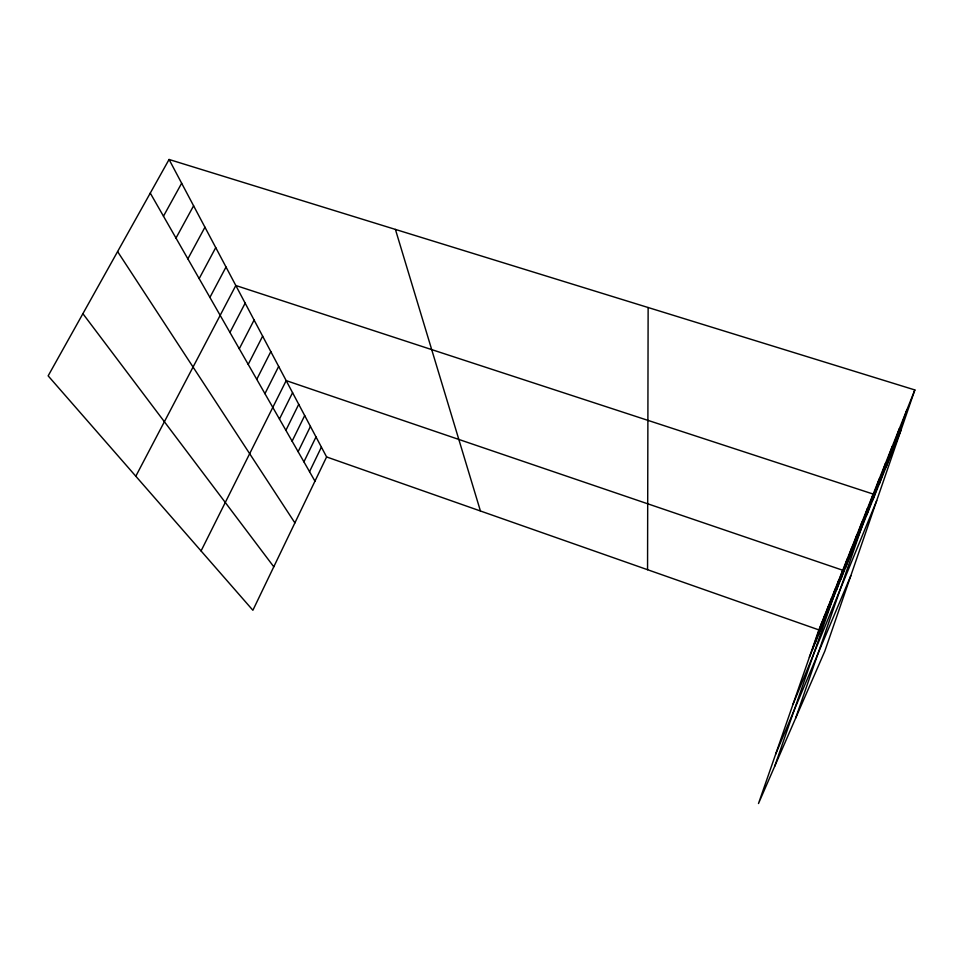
<?xml version="1.0" encoding="UTF-8"?>
<svg xmlns="http://www.w3.org/2000/svg" width="963" height="963" viewBox="0 0 963 963"><rect width="100%" height="100%" fill="white"/><g stroke="black" fill="none" stroke-linecap="round" stroke-linejoin="round"><path stroke-width="1.44" d="M647.557 569.711L648.135 307.51M866.869 514.724L879.219 479.02M872.935 499.701L885.563 463.155M879.339 483.811L892.268 446.387M886.129 467.007L899.358 428.655M893.315 449.191L906.881 409.877M914.85 389.943L824.846 651.072L758.495 803.527L818.875 629.898L914.85 389.943L169.067 159.473L48.15 375.859L252.884 610.265L326.601 456.944L169.067 159.473M812.266 650.061L821.921 622.279M815.264 642.622L825.074 614.382M818.381 634.894L828.349 606.209M821.608 626.889L831.743 597.71M824.966 618.583L835.27 588.899M828.445 609.94L838.929 579.75M774.709 766.259L842.733 570.24L286.18 380.614L201.062 550.944M836.353 590.343L847.235 558.997M840.843 579.232L851.942 547.225M845.538 567.58L856.865 534.898M850.473 555.35L862.041 521.958M855.662 542.494L867.482 508.368M795.679 718.085L873.2 494.079L235.815 285.505L135.807 476.228M809.365 657.235L900.947 430.28M792.946 704.459L876.703 500.616M775.648 754.173L850.847 575.645M309.532 471.653L321.401 447.109M303.923 461.831L316.008 436.937M298.121 451.683L310.447 426.428M292.114 441.186L304.693 415.571M285.903 430.317L298.735 404.316M279.463 419.061L292.571 392.675M264.945 393.662L278.668 366.409M256.76 379.35L270.82 351.615M248.213 364.399L262.646 336.159M239.281 348.787L254.1 320.029M229.94 332.452L245.168 303.152M209.91 297.423L226.016 267.004M199.16 278.62L215.736 247.599M187.869 258.854L204.95 227.22M175.988 238.078L193.599 205.793M163.469 216.194L181.658 183.247M326.601 456.944L818.875 629.898M82.89 313.673L273.793 566.786M117.594 251.572L294.895 522.897M150.276 193.106L314.961 481.151M395.408 229.411L480.429 510.98"/></g></svg>
